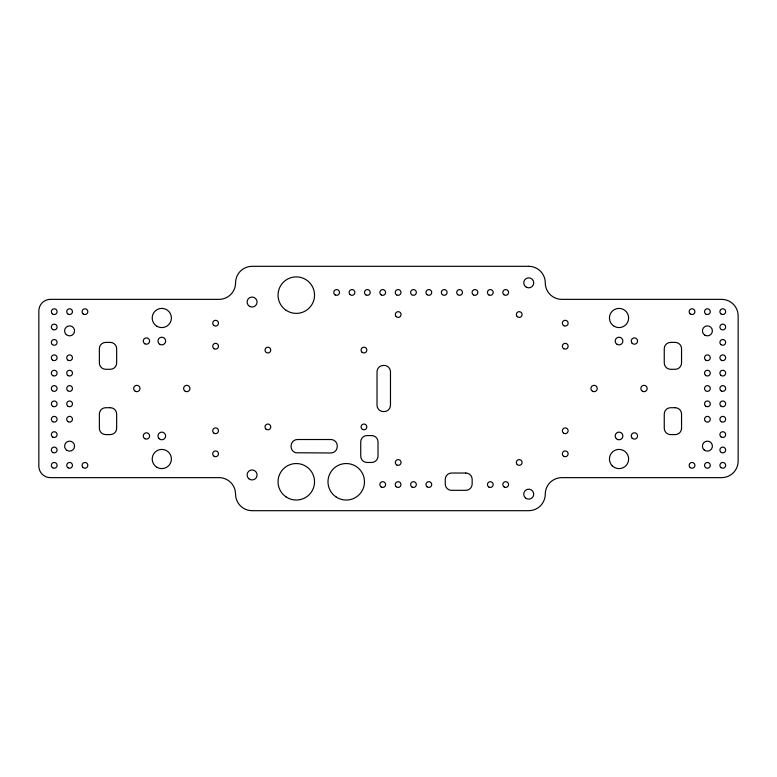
<?xml version="1.0" encoding="UTF-8"?>
<svg xmlns="http://www.w3.org/2000/svg" width="777" height="777" viewBox="0 0 777 777"><rect width="100%" height="100%" fill="white"/><g stroke="black" fill="none" stroke-linecap="round" stroke-linejoin="round"><path stroke-width="1.17" d="M528.748 266.317L252.098 266.317A16.521 16.521 0 0 0 235.577 282.838A16.521 16.521 0 0 1 219.056 299.359L50.379 299.359A11.529 11.529 0 0 0 38.85 310.887L38.85 466.113A11.529 11.529 0 0 0 50.379 477.641L219.056 477.641A16.521 16.521 0 0 1 235.12 490.306L235.577 494.162A16.521 16.521 0 0 0 252.098 510.683L528.748 510.683A16.521 16.521 0 0 0 545.269 494.162A16.521 16.521 0 0 1 561.79 477.641L721.629 477.641A16.521 16.521 0 0 0 738.15 461.12L738.15 315.88A16.521 16.521 0 0 0 721.629 299.359L561.79 299.359A16.521 16.521 0 0 1 545.269 282.838A16.521 16.521 0 0 0 528.748 266.317M110.315 342.395L105.711 342.395A6.342 6.342 0 0 0 99.369 348.727L99.369 362.946A6.342 6.342 0 0 0 105.711 369.289L110.315 369.289A6.342 6.342 0 0 0 116.657 362.946L116.657 348.727A6.342 6.342 0 0 0 110.315 342.395M675.203 342.395L670.6 342.395A6.342 6.342 0 0 0 664.257 348.727L664.257 362.946A6.342 6.342 0 0 0 670.6 369.289L675.203 369.289A6.342 6.342 0 0 0 681.546 362.946L681.546 348.727A6.342 6.342 0 0 0 675.203 342.395M110.315 407.711L105.711 407.711A6.342 6.342 0 0 0 99.369 414.054L99.369 428.273A6.342 6.342 0 0 0 105.711 434.605L110.315 434.605A6.342 6.342 0 0 0 116.657 428.273L116.657 414.054A6.342 6.342 0 0 0 110.315 407.711M675.203 407.711L670.6 407.711A6.342 6.342 0 0 0 664.257 414.054L664.257 428.273A6.342 6.342 0 0 0 670.6 434.605L675.203 434.605A6.342 6.342 0 0 0 681.546 428.273L681.546 414.054A6.342 6.342 0 0 0 675.203 407.711M371.678 435.567L367.074 435.567A6.342 6.342 0 0 0 360.732 441.909L360.732 456.128A6.342 6.342 0 0 0 367.074 462.461L371.678 462.461A6.342 6.342 0 0 0 378.02 456.128L378.02 441.909A6.342 6.342 0 0 0 371.678 435.567M330.895 439.52L297.465 439.52A6.342 6.342 0 0 0 291.181 445.036A12.209 12.209 0 0 0 291.181 447.465A6.342 6.342 0 0 0 295.823 452.758L330.895 452.972A6.342 6.342 0 0 0 337.228 446.629A12.209 12.209 0 0 0 337.179 445.036A6.342 6.342 0 0 0 330.895 439.52M465.821 473.028L451.602 473.028A6.342 6.342 0 0 0 445.26 479.37L445.26 483.984A6.342 6.342 0 0 0 445.745 486.412L446.115 487.15A6.342 6.342 0 0 0 451.602 490.326L465.821 490.326A6.342 6.342 0 0 0 472.154 483.984L472.154 479.37A6.342 6.342 0 0 0 465.821 473.028M390.472 405.215L390.472 371.785A6.342 6.342 0 0 0 384.955 365.501A12.209 12.209 0 0 0 383.362 365.443A6.342 6.342 0 0 0 377.02 371.785L377.02 405.215A6.342 6.342 0 0 0 383.362 411.557A12.209 12.209 0 0 0 384.129 411.557A6.342 6.342 0 0 0 390.472 405.215M563.801 456.313A2.885 2.885 0 0 0 568.133 453.817A2.885 2.885 0 0 0 563.801 451.32A2.885 2.885 0 0 0 563.801 456.313M704.117 449.893A4.992 4.992 0 0 0 712.315 447.105A4.992 4.992 0 0 0 705.807 441.404A4.992 4.992 0 0 0 704.117 449.893M704.914 335.188A4.992 4.992 0 0 0 712.402 330.866A4.992 4.992 0 0 0 704.914 326.544A4.992 4.992 0 0 0 704.914 335.188M66.298 334.625A4.992 4.992 0 0 0 74.485 331.837A4.992 4.992 0 0 0 67.987 326.136A4.992 4.992 0 0 0 66.298 334.625M144.852 343.793A3.166 3.166 0 0 0 149.602 341.045A3.166 3.166 0 0 0 144.852 338.306A3.166 3.166 0 0 0 144.852 343.793M144.852 438.694A3.166 3.166 0 0 0 149.602 435.955A3.166 3.166 0 0 0 144.852 433.207A3.166 3.166 0 0 0 144.852 438.694M159.887 344.376A3.846 3.846 0 0 0 165.647 341.045A3.846 3.846 0 0 0 159.887 337.723A3.846 3.846 0 0 0 159.887 344.376M159.091 438.665A3.846 3.846 0 0 0 165.511 436.946A3.846 3.846 0 0 0 160.81 432.245A3.846 3.846 0 0 0 159.091 438.665M248.805 478.71A4.992 4.992 0 0 0 256.993 475.922A4.992 4.992 0 0 0 250.495 470.221A4.992 4.992 0 0 0 248.805 478.71M525.446 497.921A4.992 4.992 0 0 0 533.644 495.134A4.992 4.992 0 0 0 527.136 489.432A4.992 4.992 0 0 0 525.446 497.921M526.243 287.16A4.992 4.992 0 0 0 533.741 282.838A4.992 4.992 0 0 0 526.243 278.506A4.992 4.992 0 0 0 526.243 287.16M617.113 344.376A3.846 3.846 0 0 0 622.882 341.045A3.846 3.846 0 0 0 617.113 337.723A3.846 3.846 0 0 0 617.113 344.376M616.326 438.665A3.846 3.846 0 0 0 622.746 436.946A3.846 3.846 0 0 0 618.045 432.245A3.846 3.846 0 0 0 616.326 438.665M632.167 343.288A3.166 3.166 0 0 0 637.47 341.87A3.166 3.166 0 0 0 633.585 337.985A3.166 3.166 0 0 0 632.167 343.288M632.167 438.189A3.166 3.166 0 0 0 637.47 436.771A3.166 3.166 0 0 0 633.585 432.886A3.166 3.166 0 0 0 632.167 438.189M249.602 306.371A4.992 4.992 0 0 0 257.09 302.049A4.992 4.992 0 0 0 249.602 297.727A4.992 4.992 0 0 0 249.602 306.371M67.094 450.456A4.992 4.992 0 0 0 74.582 446.134A4.992 4.992 0 0 0 67.094 441.812A4.992 4.992 0 0 0 67.094 450.456M266.443 352.573A2.885 2.885 0 0 0 270.765 350.077A2.885 2.885 0 0 0 266.443 347.581A2.885 2.885 0 0 0 266.443 352.573M361.897 352.117A2.885 2.885 0 0 0 366.725 350.825A2.885 2.885 0 0 0 363.189 347.29A2.885 2.885 0 0 0 361.897 352.117M265.841 428.962A2.885 2.885 0 0 0 270.668 427.671A2.885 2.885 0 0 0 267.133 424.135A2.885 2.885 0 0 0 265.841 428.962M362.5 429.419A2.885 2.885 0 0 0 366.822 426.923A2.885 2.885 0 0 0 362.5 424.427A2.885 2.885 0 0 0 362.5 429.419M396.756 464.957A2.885 2.885 0 0 0 401.078 462.461A2.885 2.885 0 0 0 396.756 459.965A2.885 2.885 0 0 0 396.756 464.957M396.153 316.569A2.885 2.885 0 0 0 400.981 315.277A2.885 2.885 0 0 0 397.445 311.752A2.885 2.885 0 0 0 396.153 316.569M517.191 316.569A2.885 2.885 0 0 0 522.008 315.277A2.885 2.885 0 0 0 518.482 311.752A2.885 2.885 0 0 0 517.191 316.569M517.191 464.5A2.885 2.885 0 0 0 522.008 463.209A2.885 2.885 0 0 0 518.482 459.683A2.885 2.885 0 0 0 517.191 464.5M135.247 391.249A3.166 3.166 0 0 0 139.996 388.5A3.166 3.166 0 0 0 135.247 385.751A3.166 3.166 0 0 0 135.247 391.249M185.198 391.249A3.166 3.166 0 0 0 189.947 388.5A3.166 3.166 0 0 0 185.198 385.751A3.166 3.166 0 0 0 185.198 391.249M642.433 391.249A3.166 3.166 0 0 0 647.183 388.5A3.166 3.166 0 0 0 642.433 385.751A3.166 3.166 0 0 0 642.433 391.249M592.482 391.249A3.166 3.166 0 0 0 597.231 388.5A3.166 3.166 0 0 0 592.482 385.751A3.166 3.166 0 0 0 592.482 391.249M157.003 467.327A9.606 9.606 0 0 0 171.406 459.003A9.606 9.606 0 0 0 157.003 450.689A9.606 9.606 0 0 0 157.003 467.327M157.003 326.311A9.606 9.606 0 0 0 171.406 317.997A9.606 9.606 0 0 0 157.003 309.673A9.606 9.606 0 0 0 157.003 326.311M614.238 326.311A9.606 9.606 0 0 0 628.642 317.997A9.606 9.606 0 0 0 614.238 309.673A9.606 9.606 0 0 0 614.238 326.311M612.247 465.802A9.606 9.606 0 0 0 628.321 461.489A9.606 9.606 0 0 0 616.549 449.728A9.606 9.606 0 0 0 612.247 465.802M52.778 375.631A2.885 2.885 0 0 0 57.1 373.135A2.885 2.885 0 0 0 52.778 370.639A2.885 2.885 0 0 0 52.778 375.631M52.321 390.666A2.885 2.885 0 0 0 57.042 389.063A2.885 2.885 0 0 0 53.292 385.771A2.885 2.885 0 0 0 52.321 390.666M52.778 406.361A2.885 2.885 0 0 0 57.1 403.865A2.885 2.885 0 0 0 52.778 401.369A2.885 2.885 0 0 0 52.778 406.361M52.778 329.516A2.885 2.885 0 0 0 57.1 327.02A2.885 2.885 0 0 0 52.778 324.524A2.885 2.885 0 0 0 52.778 329.516M52.321 344.561A2.885 2.885 0 0 0 57.042 342.958A2.885 2.885 0 0 0 53.292 339.666A2.885 2.885 0 0 0 52.321 344.561M52.321 359.926A2.885 2.885 0 0 0 57.042 358.323A2.885 2.885 0 0 0 53.292 355.031A2.885 2.885 0 0 0 52.321 359.926M52.778 421.736A2.885 2.885 0 0 0 57.1 419.24A2.885 2.885 0 0 0 52.778 416.744A2.885 2.885 0 0 0 52.778 421.736M52.778 437.101A2.885 2.885 0 0 0 57.1 434.605A2.885 2.885 0 0 0 52.778 432.109A2.885 2.885 0 0 0 52.778 437.101M52.778 452.476A2.885 2.885 0 0 0 57.1 449.98A2.885 2.885 0 0 0 52.778 447.484A2.885 2.885 0 0 0 52.778 452.476M52.778 467.841A2.885 2.885 0 0 0 57.1 465.345A2.885 2.885 0 0 0 52.778 462.849A2.885 2.885 0 0 0 52.778 467.841M52.321 313.821A2.885 2.885 0 0 0 57.042 312.218A2.885 2.885 0 0 0 53.292 308.925A2.885 2.885 0 0 0 52.321 313.821M67.686 359.926A2.885 2.885 0 0 0 72.416 358.323A2.885 2.885 0 0 0 68.658 355.031A2.885 2.885 0 0 0 67.686 359.926M68.143 375.631A2.885 2.885 0 0 0 72.475 373.135A2.885 2.885 0 0 0 68.143 370.639A2.885 2.885 0 0 0 68.143 375.631M67.686 390.666A2.885 2.885 0 0 0 72.416 389.063A2.885 2.885 0 0 0 68.658 385.771A2.885 2.885 0 0 0 67.686 390.666M68.143 406.361A2.885 2.885 0 0 0 72.475 403.865A2.885 2.885 0 0 0 68.143 401.369A2.885 2.885 0 0 0 68.143 406.361M68.143 421.736A2.885 2.885 0 0 0 72.475 419.24A2.885 2.885 0 0 0 68.143 416.744A2.885 2.885 0 0 0 68.143 421.736M705.516 421.406A2.885 2.885 0 0 0 710.236 419.803A2.885 2.885 0 0 0 706.487 416.511A2.885 2.885 0 0 0 705.516 421.406M705.516 406.031A2.885 2.885 0 0 0 710.236 404.428A2.885 2.885 0 0 0 706.487 401.136A2.885 2.885 0 0 0 705.516 406.031M705.516 375.301A2.885 2.885 0 0 0 710.236 373.688A2.885 2.885 0 0 0 706.487 370.406A2.885 2.885 0 0 0 705.516 375.301M705.516 390.666A2.885 2.885 0 0 0 710.236 389.063A2.885 2.885 0 0 0 706.487 385.771A2.885 2.885 0 0 0 705.516 390.666M720.881 467.511A2.885 2.885 0 0 0 725.611 465.909A2.885 2.885 0 0 0 721.852 462.616A2.885 2.885 0 0 0 720.881 467.511M705.516 359.926A2.885 2.885 0 0 0 710.236 358.323A2.885 2.885 0 0 0 706.487 355.031A2.885 2.885 0 0 0 705.516 359.926M721.338 452.476A2.885 2.885 0 0 0 725.66 449.98A2.885 2.885 0 0 0 721.338 447.484A2.885 2.885 0 0 0 721.338 452.476M720.881 436.771A2.885 2.885 0 0 0 725.611 435.169A2.885 2.885 0 0 0 721.852 431.876A2.885 2.885 0 0 0 720.881 436.771M721.338 421.736A2.885 2.885 0 0 0 725.66 419.24A2.885 2.885 0 0 0 721.338 416.744A2.885 2.885 0 0 0 721.338 421.736M720.881 406.031A2.885 2.885 0 0 0 725.611 404.428A2.885 2.885 0 0 0 721.852 401.136A2.885 2.885 0 0 0 720.881 406.031M721.338 390.996A2.885 2.885 0 0 0 725.66 388.5A2.885 2.885 0 0 0 721.338 386.004A2.885 2.885 0 0 0 721.338 390.996M720.881 375.301A2.885 2.885 0 0 0 725.611 373.688A2.885 2.885 0 0 0 721.852 370.406A2.885 2.885 0 0 0 720.881 375.301M721.338 360.256A2.885 2.885 0 0 0 725.66 357.76A2.885 2.885 0 0 0 721.338 355.264A2.885 2.885 0 0 0 721.338 360.256M721.338 329.516A2.885 2.885 0 0 0 725.66 327.02A2.885 2.885 0 0 0 721.338 324.524A2.885 2.885 0 0 0 721.338 329.516M720.881 344.561A2.885 2.885 0 0 0 725.611 342.958A2.885 2.885 0 0 0 721.852 339.666A2.885 2.885 0 0 0 720.881 344.561M720.881 313.821A2.885 2.885 0 0 0 725.611 312.218A2.885 2.885 0 0 0 721.852 308.925A2.885 2.885 0 0 0 720.881 313.821M705.516 467.511A2.885 2.885 0 0 0 710.236 465.909A2.885 2.885 0 0 0 706.487 462.616A2.885 2.885 0 0 0 705.516 467.511M705.516 313.821A2.885 2.885 0 0 0 710.236 312.218A2.885 2.885 0 0 0 706.487 308.925A2.885 2.885 0 0 0 705.516 313.821M690.141 467.511A2.885 2.885 0 0 0 694.871 465.909A2.885 2.885 0 0 0 691.112 462.616A2.885 2.885 0 0 0 690.141 467.511M68.143 467.841A2.885 2.885 0 0 0 72.475 465.345A2.885 2.885 0 0 0 68.143 462.849A2.885 2.885 0 0 0 68.143 467.841M690.141 313.821A2.885 2.885 0 0 0 694.871 312.218A2.885 2.885 0 0 0 691.112 308.925A2.885 2.885 0 0 0 690.141 313.821M67.686 313.821A2.885 2.885 0 0 0 72.416 312.218A2.885 2.885 0 0 0 68.658 308.925A2.885 2.885 0 0 0 67.686 313.821M83.061 467.511A2.885 2.885 0 0 0 87.782 465.909A2.885 2.885 0 0 0 84.033 462.616A2.885 2.885 0 0 0 83.061 467.511M83.061 313.821A2.885 2.885 0 0 0 87.782 312.218A2.885 2.885 0 0 0 84.033 308.925A2.885 2.885 0 0 0 83.061 313.821M214.151 456.313A2.885 2.885 0 0 0 218.483 453.817A2.885 2.885 0 0 0 214.151 451.32A2.885 2.885 0 0 0 214.151 456.313M213.694 432.935A2.885 2.885 0 0 0 218.424 431.332A2.885 2.885 0 0 0 214.666 428.04A2.885 2.885 0 0 0 213.694 432.935M213.694 325.349A2.885 2.885 0 0 0 218.424 323.747A2.885 2.885 0 0 0 214.666 320.454A2.885 2.885 0 0 0 213.694 325.349M214.151 348.727A2.885 2.885 0 0 0 218.483 346.231A2.885 2.885 0 0 0 214.151 343.735A2.885 2.885 0 0 0 214.151 348.727M563.801 348.727A2.885 2.885 0 0 0 568.133 346.231A2.885 2.885 0 0 0 563.801 343.735A2.885 2.885 0 0 0 563.801 348.727M563.801 433.265A2.885 2.885 0 0 0 568.133 430.769A2.885 2.885 0 0 0 563.801 428.273A2.885 2.885 0 0 0 563.801 433.265M396.668 294.939A2.885 2.885 0 0 0 400.99 292.443A2.885 2.885 0 0 0 396.668 289.947A2.885 2.885 0 0 0 396.668 294.939M563.801 325.68A2.885 2.885 0 0 0 568.133 323.183A2.885 2.885 0 0 0 563.801 320.687A2.885 2.885 0 0 0 563.801 325.68M381.293 294.939A2.885 2.885 0 0 0 385.615 292.443A2.885 2.885 0 0 0 381.293 289.947A2.885 2.885 0 0 0 381.293 294.939M365.928 294.939A2.885 2.885 0 0 0 370.25 292.443A2.885 2.885 0 0 0 365.928 289.947A2.885 2.885 0 0 0 365.928 294.939M396.202 486.723A2.885 2.885 0 0 0 400.932 485.12A2.885 2.885 0 0 0 397.183 481.827A2.885 2.885 0 0 0 396.202 486.723M381.293 487.053A2.885 2.885 0 0 0 385.615 484.557A2.885 2.885 0 0 0 381.293 482.061A2.885 2.885 0 0 0 381.293 487.053M442.317 294.609A2.885 2.885 0 0 0 447.037 293.007A2.885 2.885 0 0 0 443.288 289.714A2.885 2.885 0 0 0 442.317 294.609M426.942 294.609A2.885 2.885 0 0 0 431.672 293.007A2.885 2.885 0 0 0 427.913 289.714A2.885 2.885 0 0 0 426.942 294.609M411.577 294.609A2.885 2.885 0 0 0 416.297 293.007A2.885 2.885 0 0 0 412.548 289.714A2.885 2.885 0 0 0 411.577 294.609M426.942 486.723A2.885 2.885 0 0 0 431.672 485.12A2.885 2.885 0 0 0 427.913 481.827A2.885 2.885 0 0 0 426.942 486.723M412.033 487.053A2.885 2.885 0 0 0 416.355 484.557A2.885 2.885 0 0 0 412.033 482.061A2.885 2.885 0 0 0 412.033 487.053M488.879 294.939A2.885 2.885 0 0 0 493.201 292.443A2.885 2.885 0 0 0 488.879 289.947A2.885 2.885 0 0 0 488.879 294.939M503.787 294.609A2.885 2.885 0 0 0 508.517 293.007A2.885 2.885 0 0 0 504.768 289.714A2.885 2.885 0 0 0 503.787 294.609M457.682 294.609A2.885 2.885 0 0 0 462.412 293.007A2.885 2.885 0 0 0 458.653 289.714A2.885 2.885 0 0 0 457.682 294.609M473.514 294.939A2.885 2.885 0 0 0 477.836 292.443A2.885 2.885 0 0 0 473.514 289.947A2.885 2.885 0 0 0 473.514 294.939M504.254 487.053A2.885 2.885 0 0 0 508.576 484.557A2.885 2.885 0 0 0 504.254 482.061A2.885 2.885 0 0 0 504.254 487.053M488.879 487.053A2.885 2.885 0 0 0 493.201 484.557A2.885 2.885 0 0 0 488.879 482.061A2.885 2.885 0 0 0 488.879 487.053M286.189 496.989A18.25 18.25 0 0 0 314.5 482.935A18.25 18.25 0 0 0 288.17 465.442A18.25 18.25 0 0 0 286.189 496.989M286.189 310.334A18.25 18.25 0 0 0 314.5 296.28A18.25 18.25 0 0 0 288.17 278.788A18.25 18.25 0 0 0 286.189 310.334M350.097 294.609A2.885 2.885 0 0 0 354.827 293.007A2.885 2.885 0 0 0 351.068 289.714A2.885 2.885 0 0 0 350.097 294.609M336.13 496.989A18.25 18.25 0 0 0 364.452 482.935A18.25 18.25 0 0 0 338.121 465.442A18.25 18.25 0 0 0 336.13 496.989M335.188 294.939A2.885 2.885 0 0 0 339.51 292.443A2.885 2.885 0 0 0 335.188 289.947A2.885 2.885 0 0 0 335.188 294.939"/></g></svg>
